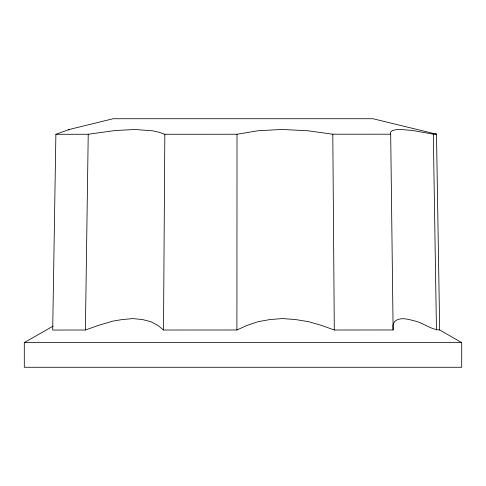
<?xml version="1.0" encoding="UTF-8"?>
<svg xmlns="http://www.w3.org/2000/svg" width="486" height="486" viewBox="0 0 486 486"><rect width="100%" height="100%" fill="white"/><g stroke="black" fill="none" stroke-linecap="round" stroke-linejoin="round"><path stroke-width="0.73" d="M236.913 329.982L237.016 134.245L257.92 130.758L281.959 129.452L307.492 130.74L332.801 134.209L390.689 134.191L393.113 329.97L334.295 329.994L321.513 325.42L308.501 321.671L295.433 319.539L282.585 318.567L270.028 319.545L258.115 321.683L246.997 325.432L236.913 329.982L163.509 330.024L157.944 325.444L150.927 321.696L142.526 319.563L132.909 318.591L122.15 319.569L112.965 321.1L98.184 325.456L85.402 330.018L52.695 330.043L55.884 134.3L69.146 129.507L113.189 118.724L372.993 118.724L436.489 134.179L439.684 329.982L461.7 342.587L461.7 367.276L24.3 367.276L24.3 342.587L53.156 326.094M163.509 330.024L164.827 134.264L159.384 132.35L152.458 130.783L134.689 129.489L115.212 130.534L88.227 134.251L55.884 134.306M85.402 330.018L88.227 134.251M68.295 129.914L69.146 129.507M390.689 134.191L390.537 132.283L392.068 130.722L395.264 129.829L400.057 129.422L412.553 130.473L433.324 134.179L436.489 134.179L435.219 134.179M164.827 134.264L237.016 134.245M393.113 329.97L392.925 325.407L394.456 321.659C400.257 316.386 408.586 319.496 415.251 321.064C423.652 323.178 431.009 329.648 439.684 329.982M24.3 342.587L461.7 342.587M433.324 134.179L436.458 329.982M332.801 134.209L334.295 329.994"/></g></svg>
